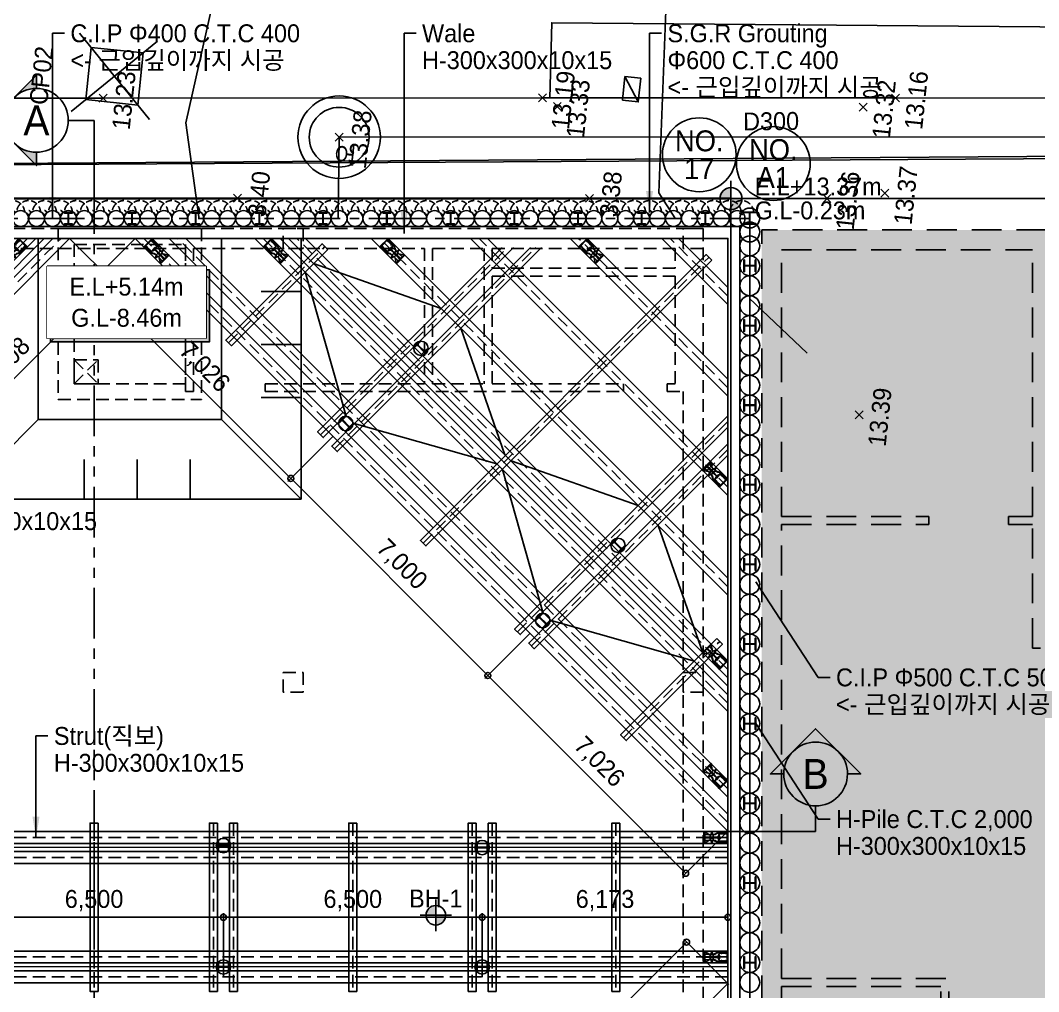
# Model space of a CAD drawing. Header units: millimetres. Extents: x 1073475 to 2890243, y -1340830 to -367733.
# Drawn here: x 1762223 to 1787803, y -415668 to -391272 of the extents above; entities that cross this region are included whole.
import ezdxf
from ezdxf.enums import TextEntityAlignment as Align
from ezdxf.xclip import XClip

# ---------------------------------------------------------------- set-up
doc = ezdxf.new("R2010")
doc.units = ezdxf.units.MM
doc.header["$LTSCALE"] = 50
doc.header["$XCLIPFRAME"] = 2
doc.header["$PDMODE"] = 3
doc.header["$PDSIZE"] = 100
for name, pattern in [('ANYANG3', [3, 2, -1]), ('CENTER2', [28.575, 19.05, -3.175, 3.175, -3.175]), ('DASHED', [0.75, 0.5, -0.25]), ('HIDDEN', [9.525, 6.35, -3.175]), ('HIDDEN2', [4.7625, 3.175, -1.5875]), ('PHANTOM', [63.5, 31.75, -6.35, 6.35, -6.35, 6.35, -6.35])]:
    doc.linetypes.add(name, pattern=pattern)
doc.layers.get('Defpoints').update_dxf_attribs({"color": 151})
doc.layers.add('_0', color=7, linetype='Continuous', lineweight=0)
for name, color, linetype in [('ANGLE', 1, 'Continuous'), ('C-DIM', 7, 'Continuous'), ('CEN', 1, 'CENTER2'), ('CIP', 1, 'Continuous'), ('FIN', 5, 'Continuous'), ('H-BEAM', 5, 'Continuous'), ('H-BEAM-상부', 173, 'Continuous'), ('HPILE-300x200', 3, 'Continuous'), ('HPILE-300x300', 3, 'Continuous'), ('NO', 2, 'Continuous'), ('POST PILE', 6, 'Continuous'), ('SGR', 8, 'Continuous'), ('SITE', 7, 'PHANTOM'), ('ST-CEN', 1, 'HIDDEN'), ('ST-CEN(상부 H-BEAM)', 1, 'HIDDEN'), ('ST-CEN(하부 H-BEAM)', 1, 'HIDDEN'), ('STRUT', 3, 'Continuous'), ('WALE-1', 3, 'Continuous'), ('건축', 233, 'HIDDEN'), ('굴착고', 2, 'Continuous'), ('기준점', 5, 'Continuous'), ('단면', 4, 'Continuous'), ('대지경계선', 6, 'PHANTOM'), ('도로', 1, 'Continuous'), ('법면', 41, 'Continuous'), ('보도', 7, 'Continuous'), ('연속지적도', 32, 'Continuous'), ('오수맨홀', 1, 'Continuous'), ('우수받이', 5, 'Continuous'), ('유압JACK', 2, 'Continuous'), ('주상도', 7, 'Continuous'), ('지번', 4, 'Continuous'), ('지하지장물_가스관로', 2, 'Continuous'), ('지하지장물_상수관로', 5, 'HIDDEN2'), ('지하지장물_전기관로', 1, 'HIDDEN2'), ('지하지장물_통신관로', 7, 'HIDDEN2'), ('지하지장물_하수관거(오수)', 30, 'HIDDEN2'), ('측량점_높이', 8, 'Continuous'), ('측량점_심볼', 7, 'Continuous'), ('현황레벨', 7, 'Continuous')]:
    doc.layers.add(name, color=color, linetype=linetype)
doc.layers.add('defpoint', color=193, linetype='Continuous', plot=False)
doc.styles.get("Standard").update_dxf_attribs({"font": ''})
doc.styles.add('굴림체', font='')
doc.styles.add('돋움', font='')
doc.styles.add('유형1', font='')
doc.styles.get('Standard').set_extended_font_data('Dotum')
doc.styles.get('굴림체').set_extended_font_data('Dotum')
doc.styles.get('돋움').set_extended_font_data('Dotum')
doc.styles.get('유형1').set_extended_font_data('Gulim')
doc.linetypes.add('GAS_LINE', pattern='A,0.5,-0.2,["GAS",Standard,S=0.1,R=0,X=-0.1,Y=-0.05],-0.25', length=0.95)
doc.linetypes.add('KT_LINE', pattern='A,12.7,-5.08,["KT",Standard,S=2.54,R=0,X=-2.54,Y=-1.27],-6.35', length=24.13)
doc.linetypes.add('POWER_LINE', pattern='A,12.7,-5.08,["POWER",Standard,S=2.54,R=0,X=-2.54,Y=-1.27],-6.35', length=24.13)
doc.linetypes.add('SEWER_LINE', pattern='A,12.7,-5.08,["SEWER",Standard,S=2.54,R=0,X=-2.54,Y=-1.27],-6.35', length=24.13)
doc.linetypes.add('WATER_LINE', pattern='A,12.7,-5.08,["WATER",Standard,S=2.54,R=0,X=-2.54,Y=-1.27],-6.35', length=24.13)
doc.dimstyles.new('ISO-25', dxfattribs={"dimtxt": 2.5, "dimasz": 1, "dimexe": 3, "dimexo": 0.625, "dimtad": 1, "dimtxsty": '유형1', "dimblk": 'DIMDOT', "dimcen": 1, "dimclrd": 4, "dimclre": 4, "dimclrt": 6, "dimadec": 0, "dimazin": 0, "dimtfac": 1, "dimtmove": 0, "dimatfit": 3, "dimldrblk": 'DIMDOT', "dimfxl": 1, "dimarcsym": 0})
doc.dimstyles.new('SAM-200-지시선', dxfattribs={"dimscale": 0.1, "dimtxt": 300, "dimasz": 360, "dimexe": 70, "dimexo": 0, "dimgap": 100, "dimtad": 1, "dimdec": 0, "dimzin": 0, "dimdsep": 46, "dimlunit": 6, "dimtxsty": '돋움', "dimcen": 100, "dimclrd": 1, "dimclre": 1, "dimclrt": 256, "dimadec": 0, "dimazin": 0, "dimtfac": 1, "dimtdec": 0, "dimtix": 1, "dimtmove": 2, "dimatfit": 3, "dimfxl": 70, "dimtolj": 1, "dimtzin": 0, "dimlwd": -1, "dimlwe": -1, "dimarcsym": 0})
doc.dimstyles.new('SAM-300', dxfattribs={"dimscale": 1.5, "dimtxt": 300, "dimasz": 100, "dimexe": 70, "dimexo": 0, "dimgap": 100, "dimtad": 1, "dimdec": 0, "dimzin": 0, "dimdsep": 46, "dimlunit": 6, "dimtxsty": '돋움', "dimblk": 'ORIGIN', "dimcen": 100, "dimclrd": 1, "dimclre": 1, "dimclrt": 7, "dimadec": 0, "dimazin": 0, "dimtfac": 1, "dimtdec": 0, "dimtix": 1, "dimtmove": 2, "dimatfit": 3, "dimfxl": 70, "dimtolj": 1, "dimtzin": 0, "dimlwd": -1, "dimlwe": -1, "dimarcsym": 0})

# ---------------------------------------------------------------- blocks, each defined once
blk = doc.blocks.new('h-300')
at = {"layer": 'HPILE-300x200'}
blk.add_lwpolyline([(-150, 150), (-150, 136), (-24.5, 136, -0.4142136), (-4.5, 116), (-4.5, -116, -0.4142136), (-24.5, -136), (-150, -136), (-150, -150), (150, -150), (150, -136), (24.5, -136, -0.4142136), (4.5, -116), (4.5, 116, -0.4142136), (24.5, 136), (150, 136), (150, 150)], format="xyb", close=True, dxfattribs=at)
at = {"layer": 'HPILE-300x200', "color": 7}
blk.add_lwpolyline([(0, 150), (0, -150)], dxfattribs=at)
blk = doc.blocks.new('A$359145324269')
at = {"layer": '건축', "ltscale": 0.2}
h = blk.add_hatch(color=254, dxfattribs=at)
h.dxf.hatch_style = 1
h.paths.add_polyline_path([(59185, 39888), (6585, 39888), (6585, 5788), (20479, 5788), (45879, 2788), (59185, 2788)])
at = {"layer": 'CEN', "color": 8, "ltscale": 1.5}
blk.add_line((6285, 5488), (6285, 40188), dxfattribs=at)
at = {"layer": 'CIP'}
for centre in [(6285, 40188), (6285, 39838), (6285, 39488), (6285, 38988), (6285, 38488), (6285, 37988), (6285, 37488), (6285, 36988), (6285, 36488), (6285, 35988), (6285, 35488), (6285, 34988), (6285, 34488), (6285, 33988), (6285, 33488), (6285, 32988), (6285, 32488), (6285, 31988), (6285, 31488), (6285, 30988), (6285, 30488), (6285, 29988), (6285, 29488), (6285, 28988), (6285, 28488), (6285, 27988), (6285, 27488), (6285, 26988), (6285, 26488), (6285, 25988), (6285, 25488), (6285, 24988), (6285, 24488), (6285, 23988), (6285, 23488), (6285, 22988), (6285, 22488), (6285, 21988), (6285, 21488), (6285, 20988)]:
    blk.add_circle(centre, 250, dxfattribs=at)
at = {"layer": 'defpoint', "ltscale": 30}
blk.add_lwpolyline([(5806, 40677), (59985, 40677), (59985, 2088), (46697, 2088), (33748, 3618), (21497, 5088), (5806, 5088)], close=True, dxfattribs=at)
at = {"layer": '건축', "color": 4, "linetype": 'DASHED', "ltscale": 30}
for p, q in [((7085, 32688), (7085, 39388)), ((7085, 39388), (13385, 39388)), ((13385, 32688), (13385, 39388)), ((7085, 32688), (10785, 32688)), ((7085, 21088), (7085, 32488)), ((7085, 32488), (10785, 32488)), ((10785, 32688), (10785, 32488)), ((12785, 32688), (13385, 32688)), ((12785, 32688), (12785, 32488)), ((12785, 32488), (13385, 32488)), ((13385, 29388), (13385, 32488)), ((13585, 29388), (13385, 29388)), ((7085, 21088), (11285, 21088)), ((11285, 14388), (11285, 21088)), ((7085, 14938), (7085, 20888)), ((7085, 20888), (11085, 20888)), ((11085, 14388), (11085, 20888))]:
    blk.add_line(p, q, dxfattribs=at)
at = {"layer": '건축', "color": 4, "linetype": 'DASHED', "ltscale": 30, "flags": 128}
blk.add_lwpolyline([(6585, 5788), (6585, 39888), (59185, 39888), (59185, 2788)], dxfattribs=at)
at = {"layer": 'HPILE-300x300'}
for p, rotation in [((6285, 40188), 180), ((6285, 38988), 270.0000000001199), ((6285, 37488), 270.0000000001199), ((6285, 35488), 270.0000000001199), ((6285, 33488), 270.0000000001199), ((6285, 31488), 270.0000000001199), ((6285, 29488), 270.0000000001199), ((6285, 27488), 270.0000000001199), ((6285, 25488), 270.0000000001199), ((6285, 23488), 270.0000000001199), ((6285, 21488), 270.0000000001199)]:
    blk.add_blockref('h-300', p, dxfattribs=dict(at, rotation=rotation))
blk = doc.blocks.new('DIMDOT')
at = {"color": 0}
blk.add_line((-2, 0), (2, 0), dxfattribs=at)
for radius in [0.5, 0.25]:
    blk.add_circle((0, 0), radius, dxfattribs=at)
blk = doc.blocks.new('A$C070F4A8E')
at = {"layer": '단면'}
h = blk.add_hatch(color=256, dxfattribs=at)
h.paths.add_polyline_path([(-1074, 302), (-1377, 0), (-1074, -302, -0.414214)])
h.paths.add_polyline_path([(-772, 605), (-1074, 302, -0.198912), (-772, 427)])
h.paths.add_polyline_path([(-772, -427, -0.198912), (-1074, -302), (-772, -605)])
for p, q in [((-345, 0), (0, 0)), ((0, 0), (0, -845))]:
    blk.add_line(p, q, dxfattribs=at)
blk.add_lwpolyline([(-772, -427), (-772, -605), (-1377, 0), (-772, 605), (-772, 427)], dxfattribs=at)
at = {"layer": '단면', "extrusion": (0, 0, -1)}
blk.add_ellipse((-772, 0), major_axis=(1, 427), ratio=1, start_param=4.711077, end_param=10.994262, dxfattribs=at)
blk = doc.blocks.new('A$C415B026D')
at = {"layer": '건축', "color": 4}
for p, q in [((-16200, 0), (-12600, 0)), ((-16200, 0), (-16200, -4300)), ((-12600, 0), (-12600, -4300)), ((-15800, -400), (-13000, -400)), ((-15800, -400), (-15800, -3900)), ((-13000, -400), (-13000, -3900)), ((-13000, -3900), (-15800, -3900)), ((-16200, -4300), (-12600, -4300)), ((-6200, -30700), (-3200, -30700)), ((-6200, -30700), (-6200, -34100)), ((-3200, -30700), (-3200, -32300)), ((-5800, -31100), (-3600, -31100)), ((-5800, -31100), (-5800, -33600)), ((-3600, -31100), (-3600, -32700)), ((-3200, -32300), (0, -32300)), ((0, -32300), (0, -34100)), ((-3600, -32700), (-500, -32700)), ((-3600, -32700), (-500, -32700)), ((-500, -32700), (-500, -33600)), ((-500, -32700), (-500, -33600)), ((-5800, -33600), (-500, -33600)), ((-6200, -34100), (0, -34100))]:
    blk.add_line(p, q, dxfattribs=at)
blk = doc.blocks.new('20240926 평면')
at = {"layer": '건축'}
for p, q in [((0, 0), (25441, 0)), ((25441, 0), (25441, -34100)), ((207, -500), (12441, -500)), ((12441, -500), (12441, -4100)), ((12641, -500), (18441, -500)), ((12641, -500), (12641, -4100)), ((18441, -500), (18441, -3900)), ((18641, -500), (19941, -500)), ((18641, -500), (18641, -3900)), ((19941, -500), (19941, -3900)), ((20141, -500), (24741, -500)), ((20141, -500), (20141, -1000)), ((24741, -500), (24741, -1000)), ((20141, -1000), (24741, -1000)), ((20141, -1200), (24741, -1200)), ((20141, -1200), (20141, -3900)), ((24741, -1200), (24741, -3900)), ((14441, -3900), (18441, -3900)), ((14441, -3900), (14441, -4100)), ((18641, -3900), (19941, -3900)), ((20141, -3900), (23441, -3900)), ((23441, -3900), (23441, -4100)), ((24541, -3900), (24741, -3900)), ((24541, -3900), (24541, -4100)), ((12441, -4100), (12641, -4100)), ((14441, -4100), (23441, -4100)), ((24541, -4100), (24941, -4100)), ((24941, -4100), (24941, -27700))]:
    blk.add_line(p, q, dxfattribs=at)
at = {"layer": '건축', "color": 4}
for p, q in [((9641, -3300), (10241, -3900)), ((9641, -3900), (10241, -3300))]:
    blk.add_line(p, q, dxfattribs=at)
at = {"layer": '건축', "color": 255}
blk.add_lwpolyline([(26141, -34840), (1135, -34840), (-5936, -27769), (-5936, -4908), (-280, 749), (26141, 749)], close=True, dxfattribs=at)
at = {"layer": '건축'}
for points in [[(15391, -500), (14891, -500), (14891, 0), (15391, 0)], [(25441, -500), (24941, -500), (24941, 0), (25441, 0)], [(15391, -11650), (14891, -11650), (14891, -11150), (15391, -11150)], [(25441, -11650), (24941, -11650), (24941, -11150), (25441, -11150)]]:
    blk.add_lwpolyline(points, close=True, dxfattribs=at)
at = {"layer": '건축', "color": 4}
blk.add_lwpolyline([(9641, -3300), (10241, -3300), (10241, -3900), (9641, -3900)], close=True, dxfattribs=at)
at = {"ltscale": 0.2}
blk.add_blockref('A$C415B026D', (25441, 0), dxfattribs=at)
blk = doc.blocks.new('A$C1D3235D9')
at = {"layer": 'SGR', "linetype": 'HIDDEN2'}
blk.add_circle((0, 0), 50, dxfattribs=at)
blk.add_arc((0, 0), 300, 0, 180, dxfattribs=at)
blk = doc.blocks.new('h-200')
at = {"layer": 'HPILE-300x200'}
blk.add_line((0, -150), (0, 150), dxfattribs=at)
blk.add_lwpolyline([(-100, 150), (-100, 136), (-24.5, 136, -0.4142136), (-4.5, 116), (-4.5, -116, -0.4142136), (-24.5, -136), (-100, -136), (-100, -150), (100, -150), (100, -136), (24.5, -136, -0.4142136), (4.5, -116), (4.5, 116, -0.4142136), (24.5, 136), (100, 136), (100, 150)], format="xyb", close=True, dxfattribs=at)
blk = doc.blocks.new('CIP')
at = {"layer": 'CIP'}
for centre in [(0, 0), (400, 0), (800, 0), (1200, 0)]:
    blk.add_circle(centre, 200, dxfattribs=at)
at = {"layer": 'HPILE-300x200'}
blk.add_blockref('h-200', (1200, 0), dxfattribs=at)
at = {"layer": 'SGR', "linetype": 'HIDDEN2'}
for p in [(-200, 150), (200, 150), (600, 150), (1000, 150)]:
    blk.add_blockref('A$C1D3235D9', p, dxfattribs=at)
blk = doc.blocks.new('A$C5B0247DC')
at = {"layer": '현황레벨'}
h = blk.add_hatch(color=256, dxfattribs=at)
h.paths.add_polyline_path([(0, 111, 0.414214), (-111, 0), (0, 0)])
h.paths.add_polyline_path([(0, 0), (0, -111, 0.414214), (111, 0)])
for p, q in [((0, -179), (0, 179)), ((-179, 0), (179, 0))]:
    blk.add_line(p, q, dxfattribs=at)
blk.add_circle((0, 0), 111, dxfattribs=at)
blk = doc.blocks.new('_Origin')
at = {"color": 0, "linetype": 'ByBlock', "lineweight": -2}
blk.add_line((0, 0), (-1, 0), dxfattribs=at)
blk.add_circle((0, 0), 0.5, dxfattribs=at)
blk = doc.blocks.new('*D149')
at = {"layer": 'C-DIM', "color": 1, "ltscale": 0.2, "transparency": 16777216}
for p, q in [((1765110, -396748), (1763975, -397883)), ((1764156, -397915), (1768912, -402671)), ((1770078, -401716), (1768944, -402851))]:
    blk.add_line(p, q, dxfattribs=at)
at = {"layer": 'Defpoints', "color": 0, "ltscale": 0.2, "transparency": 16777216}
for p in [(1765110, -396748), (1770078, -401716), (1769018, -402777)]:
    blk.add_point(p, dxfattribs=at)
at = {"layer": 'C-DIM', "color": 1, "ltscale": 0.2, "transparency": 16777216, "xscale": 150, "yscale": 150, "zscale": 150}
for p, rotation in [((1764050, -397809), 135.0000000024508), ((1769018, -402777), 315.0000000024509)]:
    blk.add_blockref('_Origin', p, dxfattribs=dict(at, rotation=rotation))
at = {"layer": 'C-DIM', "color": 7, "ltscale": 0.2, "transparency": 16777216, "insert": (1766830, -399997), "char_height": 450, "attachment_point": 5, "rotation": 315, "style": '돋움'}
blk.add_mtext('\\A1;7,026', dxfattribs=at)
blk = doc.blocks.new('*D150')
at = {"layer": 'C-DIM', "color": 1, "ltscale": 0.2, "transparency": 16777216}
for p, q in [((1770078, -401716), (1768944, -402851)), ((1769124, -402883), (1773861, -407621)), ((1775028, -406666), (1773893, -407801))]:
    blk.add_line(p, q, dxfattribs=at)
at = {"layer": 'Defpoints', "color": 0, "ltscale": 0.2, "transparency": 16777216}
for p in [(1770078, -401716), (1775028, -406666), (1773967, -407727)]:
    blk.add_point(p, dxfattribs=at)
at = {"layer": 'C-DIM', "color": 1, "ltscale": 0.2, "transparency": 16777216, "xscale": 150, "yscale": 150, "zscale": 150}
for p, rotation in [((1769018, -402777), 135.0000000024508), ((1773967, -407727), 315.0000000024509)]:
    blk.add_blockref('_Origin', p, dxfattribs=dict(at, rotation=rotation))
at = {"layer": 'C-DIM', "color": 7, "ltscale": 0.2, "transparency": 16777216, "insert": (1771789, -404956), "char_height": 450, "attachment_point": 5, "rotation": 315, "style": '돋움'}
blk.add_mtext('\\A1;7,000', dxfattribs=at)
blk = doc.blocks.new('*D151')
at = {"layer": 'C-DIM', "color": 1, "ltscale": 0.2, "transparency": 16777216}
for p, q in [((1775028, -406666), (1773893, -407801)), ((1774074, -407833), (1778830, -412589)), ((1779996, -411634), (1778861, -412769))]:
    blk.add_line(p, q, dxfattribs=at)
at = {"layer": 'Defpoints', "color": 0, "ltscale": 0.2, "transparency": 16777216}
for p in [(1775028, -406666), (1779996, -411634), (1778936, -412695)]:
    blk.add_point(p, dxfattribs=at)
at = {"layer": 'C-DIM', "color": 1, "ltscale": 0.2, "transparency": 16777216, "xscale": 150, "yscale": 150, "zscale": 150}
for p, rotation in [((1773967, -407727), 135.0000000024508), ((1778936, -412695), 315.0000000024509)]:
    blk.add_blockref('_Origin', p, dxfattribs=dict(at, rotation=rotation))
at = {"layer": 'C-DIM', "color": 7, "ltscale": 0.2, "transparency": 16777216, "insert": (1776748, -409915), "char_height": 450, "attachment_point": 5, "rotation": 315, "style": '돋움'}
blk.add_mtext('\\A1;7,026', dxfattribs=at)
blk = doc.blocks.new('*D154')
at = {"layer": 'C-DIM', "color": 1, "ltscale": 0.2, "transparency": 16777216}
for p, q in [((1780021, -415487), (1778886, -414352)), ((1774111, -419276), (1778854, -414532)), ((1775065, -420443), (1773931, -419308))]:
    blk.add_line(p, q, dxfattribs=at)
at = {"layer": 'Defpoints', "color": 0, "ltscale": 0.2, "transparency": 16777216}
for p in [(1778961, -414426), (1780021, -415487), (1775065, -420443)]:
    blk.add_point(p, dxfattribs=at)
at = {"layer": 'C-DIM', "color": 1, "ltscale": 0.2, "transparency": 16777216, "xscale": 150, "yscale": 150, "zscale": 150}
for p, rotation in [((1778961, -414426), 44.99999999986167), ((1774005, -419382), 224.9999999998616)]:
    blk.add_blockref('_Origin', p, dxfattribs=dict(at, rotation=rotation))
at = {"layer": 'C-DIM', "color": 7, "ltscale": 0.2, "transparency": 16777216, "insert": (1776187, -416608), "char_height": 450, "attachment_point": 5, "rotation": 45, "style": '돋움'}
blk.add_mtext('\\A1;7,008', dxfattribs=at)
blk = doc.blocks.new('*D158')
at = {"layer": 'C-DIM', "color": 1, "ltscale": 0.2, "transparency": 16777216}
for p, q in [((1763460, -396748), (1764595, -397883)), ((1759883, -402446), (1764415, -397915)), ((1758717, -401492), (1759852, -402627))]:
    blk.add_line(p, q, dxfattribs=at)
at = {"layer": 'Defpoints', "color": 0, "ltscale": 0.2, "transparency": 16777216}
for p in [(1763460, -396748), (1764521, -397809), (1758717, -401492)]:
    blk.add_point(p, dxfattribs=at)
at = {"layer": 'C-DIM', "color": 1, "ltscale": 0.2, "transparency": 16777216, "xscale": 150, "yscale": 150, "zscale": 150}
for p, rotation in [((1764521, -397809), 44.99999999754883), ((1759777, -402552), 224.9999999975488)]:
    blk.add_blockref('_Origin', p, dxfattribs=dict(at, rotation=rotation))
at = {"layer": 'C-DIM', "color": 7, "ltscale": 0.2, "transparency": 16777216, "insert": (1761853, -399885), "char_height": 450, "attachment_point": 5, "rotation": 45, "style": '돋움'}
blk.add_mtext('\\A1;6,708', dxfattribs=at)
blk = doc.blocks.new('A$C26452653')
at = {"layer": '유압JACK'}
for p, q in [((0, 600), (0, 587)), ((0, 600), (300, 600)), ((300, 600), (0, 600)), ((5, 582), (62, 582)), ((5, 582), (150, 582)), ((5, 582), (125, 582)), ((9, 582), (82, 471)), ((83, 450), (77, 568)), ((295, 582), (139, 582)), ((142, 479), (140, 567)), ((158, 479), (160, 567)), ((295, 582), (175, 582)), ((217, 450), (223, 568)), ((291, 582), (218, 471)), ((295, 582), (238, 582)), ((300, 600), (300, 587)), ((17, 413), (64, 417)), ((17, 393), (64, 389)), ((77, 363), (54, 296)), ((70, 311), (57, 299)), ((77, 434), (77, 432)), ((77, 432), (77, 372)), ((77, 374), (77, 372)), ((77, 373), (77, 372)), ((133, 368), (77, 368)), ((77, 368), (77, 327)), ((150, 438), (81, 438)), ((150, 368), (81, 368)), ((150, 444), (89, 444)), ((95, 444), (95, 438)), ((95, 444), (205, 444)), ((95, 438), (205, 438)), ((98, 444), (98, 438)), ((133, 368), (222, 368)), ((141, 247), (141, 360)), ((141, 341), (159, 341)), ((141, 259), (159, 259)), ((150, 444), (211, 444)), ((150, 438), (218, 438)), ((150, 368), (218, 368)), ((159, 247), (159, 360)), ((202, 444), (202, 438)), ((205, 444), (205, 438)), ((222, 434), (222, 432)), ((222, 432), (222, 372)), ((222, 374), (222, 372)), ((222, 373), (222, 372)), ((222, 368), (222, 327)), ((222, 363), (246, 296)), ((230, 311), (243, 299)), ((282, 413), (236, 417)), ((282, 393), (236, 389)), ((0, 13), (26, 234)), ((0, 13), (0, 0)), ((0, 0), (300, 0)), ((5, 18), (25, 18)), ((40, 33), (40, 244)), ((56, 21), (56, 199)), ((56, 168), (60, 168)), ((56, 153), (60, 153)), ((56, 63), (60, 63)), ((56, 48), (60, 48)), ((59, 18), (241, 18)), ((60, 168), (60, 153)), ((60, 48), (60, 63)), ((92, 226), (92, 221)), ((92, 226), (207, 226)), ((92, 221), (207, 221)), ((98, 234), (98, 226)), ((98, 226), (197, 226)), ((101, 235), (101, 226)), ((102, 226), (102, 221)), ((103, 226), (103, 221)), ((103, 221), (195, 221)), ((103, 218), (103, 213)), ((103, 218), (195, 218)), ((103, 213), (197, 213)), ((105, 221), (105, 218)), ((195, 221), (197, 221)), ((195, 221), (195, 218)), ((195, 218), (197, 218)), ((197, 226), (197, 221)), ((197, 226), (197, 221)), ((197, 226), (197, 221)), ((197, 226), (202, 226)), ((197, 218), (197, 213)), ((199, 235), (199, 226)), ((202, 234), (202, 226)), ((207, 226), (207, 221)), ((240, 168), (240, 153)), ((244, 168), (240, 168)), ((244, 153), (240, 153)), ((244, 63), (240, 63)), ((240, 48), (240, 63)), ((244, 48), (240, 48)), ((244, 21), (244, 199)), ((260, 33), (260, 244)), ((300, 13), (274, 234)), ((295, 18), (275, 18)), ((300, 13), (300, 0))]:
    blk.add_line(p, q, dxfattribs=at)
for centre, radius, start, end in [((5, 587), 5, 180, 270), ((62, 567), 15, 3, 90), ((125, 567), 15, 1.2674, 90), ((175, 567), 15, 90, 178.7326), ((238, 567), 15, 90, 177), ((295, 587), 5, 270, 0), ((17, 403), 10, 90, 270), ((135, 221), 110, 135, 172.9969), ((150, 236), 110, 135.3602, 180), ((62, 432), 15, 274.7636, 0), ((62, 374), 15, 0, 85.2364), ((57, 327), 20, 315.3602, 0), ((81, 434), 4, 90, 180), ((81, 372), 4, 180, 270), ((89, 450), 6, 183, 270), ((132, 479), 10, 270, 1.2674), ((133, 360), 7.5, 0, 90), ((150, 403), 15, 90, 270), ((150, 403), 10, 90, 270), ((150, 403), 15, 270, 90), ((150, 403), 10, 270, 90), ((168, 479), 10, 178.7326, 270), ((166, 360), 7.5, 90, 180), ((211, 450), 6, 270, 357), ((218, 434), 4, 0, 90), ((218, 372), 4, 270, 0), ((237, 432), 15, 180, 265.2364), ((237, 374), 15, 94.7636, 180), ((242, 327), 20, 180, 224.6398), ((150, 236), 110, 0, 44.6398), ((165, 221), 110, 7.0031, 45), ((282, 403), 10, 270, 90), ((5, 13), 5, 90, 180), ((25, 33), 15, 270, 0), ((81, 199), 25, 119.7623, 180), ((59, 21), 3, 180, 270), ((150, 79), 164, 90, 119.7623), ((136, 247), 5, 274.7518, 0), ((150, 79), 164, 60.2377, 90), ((164, 247), 5, 180, 265.2482), ((219, 199), 25, 0, 60.2377), ((241, 21), 3, 270, 0), ((275, 33), 15, 180, 270), ((295, 13), 5, 0, 90)]:
    blk.add_arc(centre, radius, start, end, dxfattribs=at)
blk = doc.blocks.new('*D163')
at = {"layer": 'C-DIM', "color": 1, "ltscale": 0.2, "transparency": 16777216}
for p, q in [((1760824, -415301), (1760824, -413696)), ((1760974, -413801), (1767174, -413801)), ((1767324, -415301), (1767324, -413696))]:
    blk.add_line(p, q, dxfattribs=at)
at = {"layer": 'Defpoints', "color": 0, "ltscale": 0.2, "transparency": 16777216}
for p in [(1767324, -413801), (1760824, -415301), (1767324, -415301)]:
    blk.add_point(p, dxfattribs=at)
at = {"layer": 'C-DIM', "color": 1, "ltscale": 0.2, "transparency": 16777216, "xscale": 150, "yscale": 150, "zscale": 150, "rotation": 180}
blk.add_blockref('_Origin', (1760824, -413801), dxfattribs=at)
at = {"layer": 'C-DIM', "color": 1, "ltscale": 0.2, "transparency": 16777216, "xscale": 150, "yscale": 150, "zscale": 150}
blk.add_blockref('_Origin', (1767324, -413801), dxfattribs=at)
at = {"layer": 'C-DIM', "color": 7, "ltscale": 0.2, "transparency": 16777216, "insert": (1764074, -413382), "char_height": 450, "attachment_point": 5, "style": '돋움'}
blk.add_mtext('\\A1;6,500', dxfattribs=at)
blk = doc.blocks.new('*D164')
at = {"layer": 'C-DIM', "color": 1, "ltscale": 0.2, "transparency": 16777216}
for p, q in [((1767324, -415301), (1767324, -413696)), ((1767474, -413801), (1773674, -413801)), ((1773824, -415301), (1773824, -413696))]:
    blk.add_line(p, q, dxfattribs=at)
at = {"layer": 'Defpoints', "color": 0, "ltscale": 0.2, "transparency": 16777216}
for p in [(1773824, -413801), (1767324, -415301), (1773824, -415301)]:
    blk.add_point(p, dxfattribs=at)
at = {"layer": 'C-DIM', "color": 1, "ltscale": 0.2, "transparency": 16777216, "xscale": 150, "yscale": 150, "zscale": 150, "rotation": 180}
blk.add_blockref('_Origin', (1767324, -413801), dxfattribs=at)
at = {"layer": 'C-DIM', "color": 1, "ltscale": 0.2, "transparency": 16777216, "xscale": 150, "yscale": 150, "zscale": 150}
blk.add_blockref('_Origin', (1773824, -413801), dxfattribs=at)
at = {"layer": 'C-DIM', "color": 7, "ltscale": 0.2, "transparency": 16777216, "insert": (1770574, -413382), "char_height": 450, "attachment_point": 5, "style": '돋움'}
blk.add_mtext('\\A1;6,500', dxfattribs=at)
blk = doc.blocks.new('*D165')
at = {"layer": 'C-DIM', "color": 1, "ltscale": 0.2, "transparency": 16777216}
for p, q in [((1773824, -415301), (1773824, -413696)), ((1773974, -413801), (1779846, -413801)), ((1779996, -415301), (1779996, -413696))]:
    blk.add_line(p, q, dxfattribs=at)
at = {"layer": 'Defpoints', "color": 0, "ltscale": 0.2, "transparency": 16777216}
for p in [(1779996, -413801), (1773824, -415301), (1779996, -415301)]:
    blk.add_point(p, dxfattribs=at)
at = {"layer": 'C-DIM', "color": 1, "ltscale": 0.2, "transparency": 16777216, "xscale": 150, "yscale": 150, "zscale": 150, "rotation": 180}
blk.add_blockref('_Origin', (1773824, -413801), dxfattribs=at)
at = {"layer": 'C-DIM', "color": 1, "ltscale": 0.2, "transparency": 16777216, "xscale": 150, "yscale": 150, "zscale": 150}
blk.add_blockref('_Origin', (1779996, -413801), dxfattribs=at)
at = {"layer": 'C-DIM', "color": 7, "ltscale": 0.2, "transparency": 16777216, "insert": (1776910, -413382), "char_height": 450, "attachment_point": 5, "style": '돋움'}
blk.add_mtext('\\A1;6,173', dxfattribs=at)
blk = doc.blocks.new('Post')
at = {"layer": 'POST PILE'}
blk.add_line((0, 150), (0, -150), dxfattribs=at)
blk.add_lwpolyline([(-100, -150), (-100, -125), (-29.5, -125, 0.4142136), (-9.5, -105), (-9.5, 105, 0.4142136), (-29.5, 125), (-100, 125), (-100, 150), (100, 150), (100, 125), (29.5, 125, 0.4142136), (9.5, 105), (9.5, -105, 0.4142136), (29.5, -125), (100, -125), (100, -150)], format="xyb", close=True, dxfattribs=at)
blk.add_circle((0, 0), 180.3, dxfattribs=at)
blk = doc.blocks.new('A$C1400461B')
at = {"layer": '주상도'}
h = blk.add_hatch(color=256, dxfattribs=at)
h.paths.add_polyline_path([(0, 246, 0.414214), (-246, 0), (0, 0)])
h.paths.add_polyline_path([(0, 0), (0, -246, 0.414214), (246, 0)])
for p, q in [((0, -397), (0, 397)), ((-397, 0), (397, 0))]:
    blk.add_line(p, q, dxfattribs=at)
blk.add_circle((0, 0), 246, dxfattribs=at)
blk = doc.blocks.new('A$405090834614')
at = {"color": 251}
for points in [[(170450, 141075), (172431, 139103)], [(170455, 139099), (172426, 141079)]]:
    blk.add_lwpolyline(points, dxfattribs=at)
blk.add_lwpolyline([(170780, 140746), (172098, 140749), (172101, 139432), (170784, 139429)], close=True, dxfattribs=at)
at = {"layer": 'SITE', "color": 251, "linetype": 'ANYANG3', "ltscale": 0.5}
for p, q in [((134628, 120624), (170018, 124364)), ((170018, 124364), (172968, 96594))]:
    blk.add_line(p, q, dxfattribs=at)
at = {"layer": '도로', "color": 251}
for p, q in [((169668, 151509), (170864, 140316)), ((170864, 140316), (172033, 129342)), ((172033, 129342), (172967, 120519)), ((172967, 120519), (172967, 120519)), ((172967, 120519), (173874, 111815))]:
    blk.add_line(p, q, dxfattribs=at)
at = {"layer": '보도', "color": 251}
for p, q in [((168720, 136691), (167884, 144470)), ((169650, 127902), (168720, 136691)), ((170278, 121965), (169650, 127902)), ((171325, 112000), (170278, 121965))]:
    blk.add_line(p, q, dxfattribs=at)
at = {"layer": '연속지적도', "color": 251}
for p, q in [((167228, 150654), (170018, 124364)), ((170018, 124364), (134628, 120624))]:
    blk.add_line(p, q, dxfattribs=at)
at = {"layer": '오수맨홀', "color": 251}
for radius in [1036, 750]:
    blk.add_circle((170514, 134314), radius, dxfattribs=at)
at = {"layer": '우수받이', "color": 251}
blk.add_lwpolyline([(172186, 127337), (172186, 126937), (172786, 126937), (172786, 127337)], close=True, dxfattribs=at)
blk.add_lwpolyline([(172186, 126937), (172786, 127337)], dxfattribs=at)
at = {"layer": '지하지장물_가스관로', "color": 251, "linetype": 'GAS_LINE', "ltscale": 3}
blk.add_lwpolyline([(172043, 129154), (173937, 129308), (182760, 39013), (182551, 11068)], dxfattribs=at)
at = {"layer": '지하지장물_상수관로', "color": 251, "linetype": 'WATER_LINE', "ltscale": 3}
blk.add_lwpolyline([(165003, 177754), (176543, 74656), (179909, 44130), (180541, 14655)], dxfattribs=at)
at = {"layer": '지하지장물_전기관로', "color": 251, "linetype": 'POWER_LINE', "ltscale": 3}
for points in [[(165368, 136915), (170465, 138180), (175788, 137564), (176957, 135844)], [(177834, 128804), (177152, 126662), (169969, 126181), (168804, 125250), (166356, 122047)]]:
    blk.add_lwpolyline(points, dxfattribs=at)
at = {"layer": '지하지장물_통신관로', "color": 251, "linetype": 'KT_LINE', "ltscale": 3}
blk.add_lwpolyline([(179973, 22140), (178340, 57330), (174617, 92638), (167709, 153756), (166514, 164057), (162819, 177078), (146292, 175121), (136183, 173575), (130490, 179990), (129558, 186301)], dxfattribs=at)
at = {"layer": '측량점_심볼', "color": 251}
for p in [(170864, 140316), (150417, 137458), (168720, 136691), (170514, 134314), (163032, 131870), (172033, 129342), (171858, 128945), (169650, 127902), (152173, 126315), (170278, 121965), (172656, 121303), (164957, 120592), (170562, 120531), (172967, 120519)]:
    blk.add_point(p, dxfattribs=at)
at = {"layer": '기준점', "color": 251, "style": '굴림체'}
blk.add_text('CP02', height=450, dxfattribs=at).set_placement((171264, 141918), align=Align.MIDDLE_CENTER)
at = {"layer": '오수맨홀', "color": 251, "style": '굴림체'}
blk.add_text('오', height=450, dxfattribs=at).set_placement((169826, 133884))
at = {"layer": '지번', "color": 251, "style": '굴림체'}
blk.add_text('1280 대', height=450, rotation=0.0211, dxfattribs=at).set_placement((150805, 137948), align=Align.MIDDLE_CENTER)
at = {"layer": '지하지장물_하수관거(오수)', "color": 251, "linetype": 'SEWER_LINE', "ltscale": 3, "style": '굴림체'}
blk.add_text('D300', height=450, rotation=276.7572, dxfattribs=at).set_placement((171917, 122841), align=Align.RIGHT)
at = {"layer": '측량점_높이', "color": 251, "style": '굴림체'}
for s, p in [('13.56', (161804, 141187)), ('13.23', (170864, 140016)), ('13.48', (150417, 137158)), ('13.40', (168720, 136391)), ('13.38', (170514, 134014)), ('13.46', (163032, 131570)), ('13.19', (172033, 129042)), ('13.33', (171858, 128645)), ('13.38', (169650, 127602)), ('13.54', (152173, 126015)), ('13.36', (170278, 121665)), ('13.32', (172656, 121003)), ('13.39', (164957, 120292)), ('13.37', (170562, 120231)), ('13.16', (172967, 120219))]:
    blk.add_text(s, height=450, dxfattribs=at).set_placement(p, align=Align.TOP_CENTER)
at = {"layer": '지하지장물_하수관거(오수)', "color": 251, "linetype": 'SEWER_LINE', "ltscale": 3}
for points in [[(170514, 134314), (167185, 134002)], [(175452, 87903), (170514, 134314)]]:
    blk.add_leader(points, dimstyle='ISO-25', override={"dimtad": 0, "dimclrd": 251}, dxfattribs=at)

msp = doc.modelspace()

# ---------------------------------------------------------------- linework, layer by layer
at = {"layer": 'NO'}
for centre in [(1779277.6, -394648), (1781137.7, -394868.5)]:
    msp.add_circle(centre, 926.8, dxfattribs=at)

# ---------------------------------------------------------------- block references
ref = msp.add_blockref('A$405090834614', (1885814.3, -577934.3), dxfattribs=dict(rotation=83.9464212542183))
XClip(ref).set_block_clipping_path([(104661.0409256864, 187029.200860789), (115795.371209384, 82037.659728932), (199028.6359362481, 90864.5294945205), (187894.3056525505, 195856.0706263776)])
at = {"layer": '단면', "xscale": 1.875, "yscale": 1.875, "zscale": 1.875}
msp.add_blockref('A$C070F4A8E', (1764073.6, -393783.3), dxfattribs=at)

# ---------------------------------------------------------------- texts
at = {"layer": 'C-DIM', "color": 7, "style": '돋움'}
for s, p in [('C.I.P Φ400 C.T.C 400', (1763478.7, -391596.7)), ('Wale', (1772313, -391596.7)), ('S.G.R Grouting', (1778478.7, -391596.7)), ('<- 근입깊이까지 시공', (1763478.7, -392271.7)), ('H-300x300x10x15', (1772313, -392271.7)), ('Φ600 C.T.C 400', (1778478.7, -392271.7)), ('<- 근입깊이까지 시공', (1778478.7, -392946.7)), ('C.I.P Φ500 C.T.C 500', (1782712.8, -407775.3)), ('<- 근입깊이까지 시공', (1782712.8, -408450.3)), ('H-Pile C.T.C 2,000', (1782712.8, -411334.2)), ('H-300x300x10x15', (1782712.8, -412009.2))]:
    msp.add_text(s, height=450, dxfattribs=at).set_placement(p, align=Align.MIDDLE_LEFT)
at = {"layer": 'NO', "style": '돋움'}
for s, p in [('NO.', (1779277.6, -394298)), ('NO.', (1781137.7, -394518.5)), ('17', (1779277.6, -394998)), ('A1', (1781137.7, -395218.5))]:
    msp.add_text(s, height=525, dxfattribs=at).set_placement(p, align=Align.MIDDLE_CENTER)
at = {"layer": '단면', "style": '돋움'}
for s, p in [('A', (1762626, -393783.3)), ('B', (1782200.8, -410200.7))]:
    msp.add_text(s, height=750, dxfattribs=at).set_placement(p, align=Align.MIDDLE)
at = {"layer": '현황레벨', "style": '돋움'}
for s, p in [('E.L+13.37m', (1780669.9, -395445.5)), ('G.L-0.23m', (1780669.9, -396045.5))]:
    msp.add_text(s, height=450, dxfattribs=at).set_placement(p, align=Align.MIDDLE_LEFT)

# ---------------------------------------------------------------- leaders
at = {"layer": 'C-DIM'}
for points in [[(1778028.7, -396098.3), (1778028.7, -391596.7), (1778328.7, -391596.7)], [(1780696.3, -405378.1), (1782262.8, -407775.3), (1782562.8, -407775.3)], [(1780696.3, -408937), (1782262.8, -411334.2), (1782562.8, -411334.2)]]:
    msp.add_leader(points, dimstyle='SAM-200-지시선', override={"dimscale": 1.5}, dxfattribs=at)

# ---------------------------------------------------------------- next in the draw order: wipeouts: each hides what was drawn before it
at = {"ltscale": 1.5}
msp.add_wipeout([(1753828.7, -396248.3), (1780546.3, -396248.3), (1780546.3, -430848.3), (1755228.7, -430848.3), (1748523.6, -424143.3), (1748523.6, -401553.3)], dxfattribs=at)

# ---------------------------------------------------------------- next in the draw order: hatches: boundary and pattern name
at = {"layer": '굴착고'}
msp.add_hatch(color=256, dxfattribs=at).paths.add_polyline_path([(1762982.7, -399256.4), (1766886.6, -399256.4), (1766886.6, -397538.9), (1766976.6, -397538.9), (1766976.6, -399346.4), (1762982.7, -399346.4)])

# ---------------------------------------------------------------- next in the draw order: linework, layer by layer
at = {"layer": '_0'}
for p, q in [((1749023.6, -410548.3), (1762823.6, -396748.3)), ((1779996.3, -407998), (1768746.6, -396748.3)), ((1779996.3, -412048.3), (1749023.6, -412048.3)), ((1779996.3, -415048.3), (1749023.6, -415048.3))]:
    msp.add_line(p, q, dxfattribs=at)
at = {"layer": 'ANGLE'}
for points in [[(1769589.3, -397378.8), (1772793.1, -398506.8)], [(1770396.6, -401186.1), (1769377.2, -397590.9)], [(1774394.1, -402183.6), (1773288, -399001.8)], [(1770608.7, -401398.3), (1774194.7, -402408.5)], [(1774548.3, -402337.8), (1777742.8, -403456.6)], [(1774336.1, -402549.9), (1775346.4, -406135.9)], [(1778244, -403957.8), (1779365.8, -407155.3)], [(1775558.5, -406348), (1779153.7, -407367.4)]]:
    msp.add_lwpolyline(points, dxfattribs=at)
at = {"layer": 'CEN', "color": 8, "ltscale": 1.5}
msp.add_line((1780546.3, -396237), (1780546.3, -430848.3), dxfattribs=at)
at = {"layer": 'CIP'}
for centre in [(1776628.7, -396248.3), (1777028.7, -396248.3), (1777428.7, -396248.3), (1777828.7, -396248.3), (1778228.7, -396248.3), (1778628.7, -396248.3), (1779028.7, -396248.3), (1779428.7, -396248.3), (1779828.7, -396248.3), (1780228.7, -396248.3)]:
    msp.add_circle(centre, 200, dxfattribs=at)
at = {"layer": 'H-BEAM'}
for points in [[(1774326.8, -396973.1), (1769689.5, -401610.4), (1769830.9, -401751.8), (1774609.6, -396973.1)], [(1775316.7, -396973.1), (1770184.5, -402105.4), (1770043.1, -401963.9), (1775033.9, -396973.1)], [(1779996.3, -401203.1), (1774639.2, -406560.1), (1774780.7, -406701.6), (1779996.3, -401485.9)], [(1779996.3, -402193), (1775134.2, -407055.1), (1774992.8, -406913.7), (1779996.3, -401910.2)]]:
    msp.add_lwpolyline(points, dxfattribs=at)
for points in [[(1767173.6, -411434.4), (1767173.6, -415662.2), (1766973.6, -415662.2), (1766973.6, -411434.4)], [(1767473.6, -411434.4), (1767473.6, -415662.2), (1767673.6, -415662.2), (1767673.6, -411434.4)], [(1773673.6, -411434.4), (1773673.6, -415662.2), (1773473.6, -415662.2), (1773473.6, -411434.4)], [(1773973.6, -411434.4), (1773973.6, -415662.2), (1774173.6, -415662.2), (1774173.6, -411434.4)]]:
    msp.add_lwpolyline(points, close=True, dxfattribs=at)
at = {"layer": 'H-BEAM-상부'}
for points in [[(1769942.9, -397025.3), (1769801.4, -396883.8), (1767382.2, -399303.1), (1767523.6, -399444.5), (1769942.9, -397025.3)], [(1779589.7, -397296.4), (1779448.3, -397154.9), (1772270.4, -404332.7), (1772411.9, -404474.2), (1779589.7, -397296.4)], [(1779719.3, -406801.8), (1779860.8, -406943.2), (1777441.5, -409362.4), (1777300.1, -409221), (1779719.3, -406801.8)]]:
    msp.add_lwpolyline(points, dxfattribs=at)
for points in [[(1764173.6, -411434.4), (1764173.6, -415662.2), (1763973.6, -415662.2), (1763973.6, -411434.4)], [(1770673.6, -411434.4), (1770673.6, -415662.2), (1770473.6, -415662.2), (1770473.6, -411434.4)], [(1777285, -411434.4), (1777285, -415662.2), (1777085, -415662.2), (1777085, -411434.4)]]:
    msp.add_lwpolyline(points, close=True, dxfattribs=at)
at = {"layer": 'ST-CEN'}
for p, q in [((1749023.6, -410972.5), (1763247.9, -396748.3)), ((1749023.6, -410124), (1762399.4, -396748.3)), ((1779996.3, -411422.2), (1765322.4, -396748.3)), ((1779996.3, -410573.7), (1766170.9, -396748.3)), ((1779996.3, -408422.2), (1768322.4, -396748.3)), ((1779996.3, -407573.7), (1769170.9, -396748.3)), ((1779996.3, -405498), (1771246.6, -396748.3)), ((1779996.3, -402998), (1773746.6, -396748.3)), ((1779996.3, -400498), (1776246.6, -396748.3)), ((1779996.3, -398198), (1778546.6, -396748.3)), ((1779996.3, -411798.3), (1749023.6, -411798.3)), ((1779996.3, -412298.3), (1749023.6, -412298.3)), ((1779996.3, -414798.3), (1749023.6, -414798.3)), ((1779996.3, -415298.3), (1749023.6, -415298.3))]:
    msp.add_line(p, q, dxfattribs=at)
at = {"layer": 'ST-CEN(상부 H-BEAM)'}
for p, q in [((1767452.9, -399373.8), (1769872.1, -396954.5)), ((1772341.1, -404403.5), (1779519, -397225.6)), ((1777370.8, -409291.7), (1779790.1, -406872.5)), ((1764073.6, -411434.4), (1764073.6, -415662.2)), ((1770573.6, -411434.4), (1770573.6, -415662.2)), ((1777185, -411434.4), (1777185, -415662.2))]:
    msp.add_line(p, q, dxfattribs=at)
at = {"layer": 'ST-CEN(하부 H-BEAM)'}
for p, q in [((1769760.2, -401681.1), (1774468.2, -396973.1)), ((1770113.8, -402034.6), (1775175.3, -396973.1)), ((1774710, -406630.8), (1779996.3, -401344.5)), ((1775063.5, -406984.4), (1779996.3, -402051.6)), ((1767073.6, -411434.4), (1767073.6, -415662.2)), ((1767573.6, -411434.4), (1767573.6, -415662.2)), ((1773573.6, -411434.4), (1773573.6, -415662.2)), ((1774073.6, -411434.4), (1774073.6, -415662.2))]:
    msp.add_line(p, q, dxfattribs=at)
at = {"layer": 'STRUT'}
for p, q in [((1749023.6, -410760.4), (1763035.8, -396748.3)), ((1749023.6, -411184.7), (1763460, -396748.3)), ((1749023.6, -410336.2), (1762611.5, -396748.3)), ((1779996.3, -411634.4), (1765110.2, -396748.3)), ((1779996.3, -411210.1), (1765534.5, -396748.3)), ((1779996.3, -410785.8), (1765958.8, -396748.3)), ((1779996.3, -410361.6), (1766383, -396748.3)), ((1779996.3, -408634.4), (1768110.2, -396748.3)), ((1779996.3, -408210.1), (1768534.5, -396748.3)), ((1779996.3, -407785.8), (1768958.8, -396748.3)), ((1779996.3, -407361.6), (1769383, -396748.3)), ((1779996.3, -405710.1), (1771034.5, -396748.3)), ((1779996.3, -405285.8), (1771458.8, -396748.3)), ((1779996.3, -403210.1), (1773534.5, -396748.3)), ((1779996.3, -402785.8), (1773958.8, -396748.3)), ((1779996.3, -400710.1), (1776034.5, -396748.3)), ((1779996.3, -400285.8), (1776458.8, -396748.3)), ((1779996.3, -398410.1), (1778334.5, -396748.3)), ((1779996.3, -397985.8), (1778758.8, -396748.3)), ((1779996.3, -411648.3), (1749023.6, -411648.3)), ((1779996.3, -411948.3), (1749023.6, -411948.3)), ((1779996.3, -412148.3), (1749023.6, -412148.3)), ((1779996.3, -412448.3), (1749023.6, -412448.3)), ((1779996.3, -414648.3), (1749023.6, -414648.3)), ((1779996.3, -414948.3), (1749023.6, -414948.3)), ((1779996.3, -415148.3), (1749023.6, -415148.3)), ((1779996.3, -415448.3), (1749023.6, -415448.3)), ((1779996.3, -415462.2), (1765110.2, -430348.3))]:
    msp.add_line(p, q, dxfattribs=at)
at = {"layer": 'WALE-1'}
for points in [[(1753911.5, -396448.3), (1780296.3, -396448.3), (1780296.3, -430648.3), (1755311.5, -430648.3), (1748723.6, -424060.4), (1748723.6, -401636.2)], [(1754035.8, -396748.3), (1779996.3, -396748.3), (1779996.3, -430348.3), (1755435.8, -430348.3), (1749023.6, -423936.2), (1749023.6, -401760.4)]]:
    msp.add_lwpolyline(points, close=True, dxfattribs=at)
at = {"layer": '굴착고'}
for points in [[(1762892.7, -397448.9), (1766886.6, -397448.9), (1766886.6, -399256.4), (1762892.7, -399256.4)], [(1762982.7, -399256.4), (1766886.6, -399256.4), (1766886.6, -397538.9), (1766976.6, -397538.9), (1766976.6, -399346.4), (1762982.7, -399346.4)]]:
    msp.add_lwpolyline(points, close=True, dxfattribs=at)
at = {"layer": '단면', "linetype": 'PHANTOM', "ltscale": 0.8}
for p, q in [((1764073.6, -395367.4), (1764073.6, -432001.8)), ((1780616.7, -411648.3), (1746539, -411648.3))]:
    msp.add_line(p, q, dxfattribs=at)
at = {"layer": '대지경계선'}
msp.add_line((1780073.6, -395749.3), (1780073.6, -431338.3), dxfattribs=at)
at = {"layer": '대지경계선', "const_width": 60}
msp.add_lwpolyline([(1780073.6, -431338.3), (1755066.9, -431338.3), (1747995.8, -424267.2), (1747995.8, -401406.1), (1753652.6, -395749.3), (1780073.6, -395749.3)], dxfattribs=at)
at = {"layer": '법면'}
for p, q in [((1769273.6, -398081.6), (1768273.6, -398081.6)), ((1769273.6, -399414.9), (1768273.6, -399414.9)), ((1769273.6, -400748.3), (1768273.6, -400748.3)), ((1763823.6, -403298.3), (1763823.6, -402298.3)), ((1765157, -403298.3), (1765157, -402298.3)), ((1766490.3, -403298.3), (1766490.3, -402298.3))]:
    msp.add_line(p, q, dxfattribs=at)
for points in [[(1769273.6, -396748.3), (1769273.6, -403298.3), (1760673.6, -403298.3), (1760673.6, -396748.3)], [(1767273.6, -396748.3), (1767273.6, -401298.3), (1762673.6, -401298.3), (1762673.6, -396748.3)], [(1760673.6, -403298.3), (1762673.6, -401298.3)], [(1767273.6, -401298.3), (1769273.6, -403298.3)]]:
    msp.add_lwpolyline(points, dxfattribs=at)

# ---------------------------------------------------------------- next in the draw order: block references
at = {"layer": 'FIN', "rotation": 359.9999999930079}
for p in [(1762228.7, -396248.3), (1763828.7, -396248.3), (1765428.7, -396248.3), (1767028.7, -396248.3), (1768628.7, -396248.3), (1770228.7, -396248.3), (1771828.7, -396248.3), (1773428.7, -396248.3), (1775028.7, -396248.3)]:
    msp.add_blockref('CIP', p, dxfattribs=at)
at = {"layer": 'HPILE-300x200', "rotation": 359.9999999930079}
for p in [(1777828.7, -396248.3), (1779428.7, -396248.3)]:
    msp.add_blockref('h-200', p, dxfattribs=at)
at = {"layer": 'POST PILE', "xscale": -1, "rotation": 45.00000000000344}
for p in [(1772285.5, -399509.3), (1770396.6, -401398.3), (1777235.3, -404459.1), (1775346.4, -406348)]:
    msp.add_blockref('Post', p, dxfattribs=at)
at = {"layer": 'POST PILE', "rotation": 270}
for p in [(1767323.6, -411998.3), (1773823.6, -412048.3), (1767323.6, -415048.3), (1773823.6, -415048.3)]:
    msp.add_blockref('Post', p, dxfattribs=at)
at = {"layer": 'SGR', "linetype": 'HIDDEN2', "rotation": 359.9999999930079}
for p in [(1776428.7, -396098.3), (1776828.7, -396098.3), (1777228.7, -396098.3), (1777628.7, -396098.3), (1778028.7, -396098.3), (1778428.7, -396098.3), (1778828.7, -396098.3), (1779228.7, -396098.3), (1779628.7, -396098.3), (1780028.7, -396098.3), (1780342.8, -396098.3)]:
    msp.add_blockref('A$C1D3235D9', p, dxfattribs=at)
at = {"layer": '건축', "rotation": 359.9999999965022}
msp.add_blockref('20240926 평면', (1753932.2, -396498.3), dxfattribs=at)
at = {"layer": '단면', "xscale": 1.875, "yscale": 1.875, "zscale": 1.875, "rotation": 270}
msp.add_blockref('A$C070F4A8E', (1782200.8, -411648.3), dxfattribs=at)
at = {"layer": '유압JACK', "rotation": 134.9999999994085}
msp.add_blockref('A$C26452653', (1762399.4, -396960.4), dxfattribs=at)
at = {"layer": '유압JACK', "xscale": -1}
for p, rotation in [((1765322.4, -396960.4), 225.0000000005915), ((1768322.4, -396960.4), 225.0000000005915), ((1771246.6, -396960.4), 225.0000000005915), ((1776246.6, -396960.4), 225.0000000005915), ((1779996.3, -402785.8), 45.00000000059153), ((1779996.3, -407361.6), 45.00000000059153), ((1779996.3, -410361.6), 45.00000000059153), ((1779996.3, -411648.3), 89.99999999998624), ((1779996.3, -414648.3), 89.99999999998624)]:
    msp.add_blockref('A$C26452653', p, dxfattribs=dict(at, rotation=rotation))
at = {"layer": '주상도'}
msp.add_blockref('A$C1400461B', (1772659, -413750.4), dxfattribs=at)
at = {"layer": '현황레벨', "xscale": 2.499999999941792, "yscale": 2.499999999941792, "zscale": 2.499999999941792}
msp.add_blockref('A$C5B0247DC', (1780073.6, -395749.3), dxfattribs=at)

# ---------------------------------------------------------------- next in the draw order: texts
at = {"layer": 'C-DIM', "color": 7, "style": '돋움'}
for s, p in [('H-300x300x10x15', (1759370.7, -403850)), ('Strut(직보)', (1763064.9, -409246.3)), ('H-300x300x10x15', (1763064.9, -409921.3))]:
    msp.add_text(s, height=450, dxfattribs=at).set_placement(p, align=Align.MIDDLE_LEFT)
at = {"layer": '주상도', "style": '돋움'}
msp.add_text('BH-1', height=450, dxfattribs=at).set_placement((1772659, -413329.2), align=Align.MIDDLE_CENTER)

# ---------------------------------------------------------------- next in the draw order: dimensions: what is measured, and where the dimension line sits
at = {"layer": 'C-DIM', "ltscale": 0.2}
for base, p1, p2, angle, picture, middle in [((1764520.7, -397808.9), (1758716.7, -401491.6), (1763460, -396748.3), 45, '*D158', (1761853, -399884.6)), ((1769017.7, -402777.1), (1765110.2, -396748.3), (1770078.4, -401716.5), 315, '*D149', (1766829.7, -399997)), ((1773967.5, -407726.9), (1770078.4, -401716.5), (1775028.2, -406666.2), 315, '*D150', (1771788.7, -404955.9)), ((1778935.7, -412695), (1775028.2, -406666.2), (1779996.3, -411634.4), 315, '*D151', (1776747.6, -409914.9)), ((1778960.5102, -414426.3841), (1775065.4251, -420442.7896), (1780021.1704, -415487.0443), 45, '*D154', (1776186.6025, -416608.2218))]:
    dim = msp.add_linear_dim(base=base, p1=p1, p2=p2, angle=angle, dimstyle='SAM-300', dxfattribs=at)
    dim.commit()
    dim.dimension.update_dxf_attribs({"geometry": picture, "text_midpoint": middle})
for base, p1, p2, picture, middle in [((1767323.6, -413800.9), (1760823.6, -415300.9), (1767323.6, -415300.9), '*D163', (1764073.6, -413382.2)), ((1773823.6, -413800.9), (1767323.6, -415300.9), (1773823.6, -415300.9), '*D164', (1770573.6, -413382.2)), ((1779996.3, -413800.9), (1773823.6, -415300.9), (1779996.3, -415300.9), '*D165', (1776910, -413382.2))]:
    dim = msp.add_linear_dim(base=base, p1=p1, p2=p2, dimstyle='SAM-300', dxfattribs=at)
    dim.commit()
    dim.dimension.update_dxf_attribs({"geometry": picture, "text_midpoint": middle})

# ---------------------------------------------------------------- next in the draw order: leaders
at = {"layer": 'C-DIM'}
for points in [[(1763028.7, -396248.3), (1763028.7, -391596.7), (1763328.7, -391596.7)], [(1771863, -396622.6), (1771863, -391596.7), (1772163, -391596.7)], [(1762614.9, -411813.1), (1762614.9, -409246.3), (1762914.9, -409246.3)]]:
    msp.add_leader(points, dimstyle='SAM-200-지시선', override={"dimscale": 1.5}, dxfattribs=at)

# ---------------------------------------------------------------- next in the draw order: wipeouts: each hides what was drawn before it
msp.add_wipeout([(1762892.7, -397448.9), (1766886.6, -397448.9), (1766886.6, -399256.4), (1762892.7, -399256.4)]).dxf.layer = '굴착고'

# ---------------------------------------------------------------- next in the draw order: linework, layer by layer
at = {"layer": 'CEN', "color": 8, "ltscale": 1.5}
msp.add_lwpolyline([(1780546.3, -430848.3), (1755228.7, -430848.3), (1748523.6, -424143.3), (1748523.6, -401553.3), (1753828.7, -396248.3), (1780546.3, -396248.3)], dxfattribs=at)

# ---------------------------------------------------------------- next in the draw order: block references
ref = msp.add_blockref('A$359145324269', (1774261, -436425.2))
XClip(ref).set_block_clipping_path([(-63395.527483372, -17707.8924470364), (42184.75959764, 65992.1074750119)])

# ---------------------------------------------------------------- next in the draw order: texts
at = {"layer": '굴착고', "style": '돋움'}
for s, p in [('E.L+5.14m', (1764889.6, -397963.1)), ('G.L-8.46m', (1764889.6, -398742.2))]:
    msp.add_text(s, height=450, dxfattribs=at).set_placement(p, align=Align.MIDDLE)

doc.saveas('drawing.dxf')
